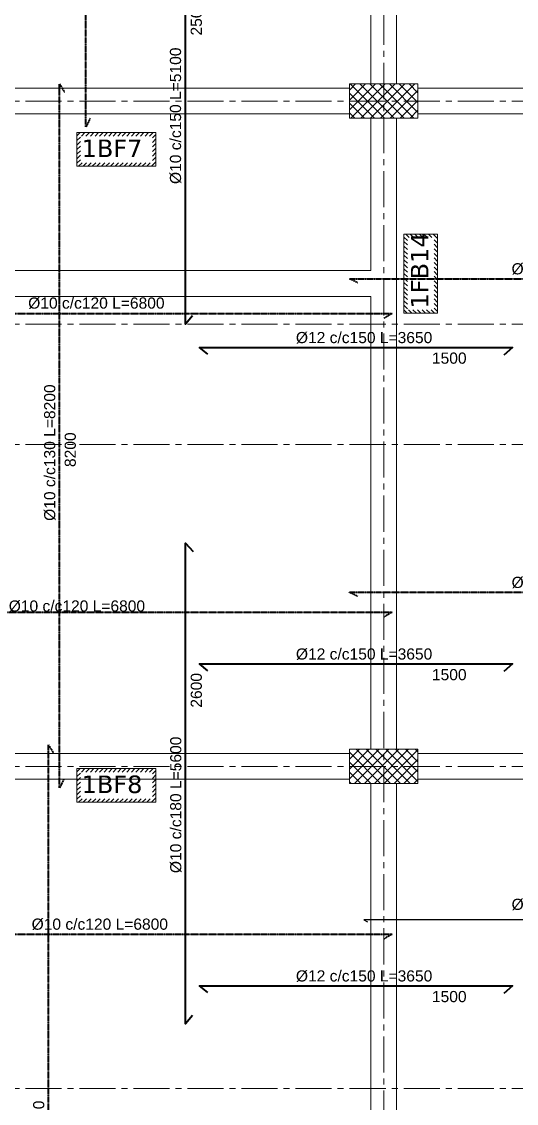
# Model space of a CAD drawing. Header units: inches. Extents: x -26151 to 62940, y -10194 to 246332.
# Drawn here: x -24492 to -23915, y 117434 to 118694 of the extents above; entities that cross this region are included whole.
import ezdxf

# ---------------------------------------------------------------- set-up
doc = ezdxf.new("R2010")
doc.units = ezdxf.units.IN
doc.header["$LTSCALE"] = 0.7
doc.header["$MEASUREMENT"] = 0
for name, pattern in [('ACAD_ISO10W100', [18, 12, -3, 0, -3]), ('CENTER2', [1.125, 0.75, -0.125, 0.125, -0.125]), ('DASHED2', [0.375, 0.25, -0.125])]:
    doc.linetypes.add(name, pattern=pattern)
doc.layers.get('0').update_dxf_attribs({"lineweight": 13})
doc.layers.get('Defpoints').update_dxf_attribs({"lineweight": 5})
for name, color, linetype, lineweight in [('axis', 254, 'ACAD_ISO10W100', 9), ('BEAM', 5, 'Continuous', 0), ('COLUMN', 4, 'Continuous', 20), ('hach', 9, 'Continuous', 9), ('hach 1', 254, 'Continuous', 9), ('hatch', 9, 'Continuous', 9), ('TEXT', 3, 'Continuous', 25), ('top renforcment', 7, 'Continuous', 40)]:
    doc.layers.add(name, color=color, linetype=linetype, lineweight=lineweight)
doc.styles.add('romanc', font='verdana.ttf', dxfattribs={"height": 250})
doc.styles.get("Standard").update_dxf_attribs({"font": 'arial.ttf', "height": 13})
doc.dimstyles.get("Standard").update_dxf_attribs({"dimtxt": 13, "dimasz": 5, "dimexe": 0.18, "dimexo": 0.0625, "dimgap": 6, "dimtad": 1, "dimdec": 0, "dimlfac": 10, "dimzin": 0, "dimdsep": 46, "dimtxsty": 'Standard', "dimblk": 'ARCHTICK', "dimcen": 0.09, "dimse1": 1, "dimse2": 1, "dimclrd": 1, "dimclre": 7, "dimclrt": 3, "dimadec": 0, "dimazin": 0, "dimtfac": 1, "dimtdec": 0, "dimtix": 1, "dimtofl": 0, "dimtmove": 0, "dimatfit": 3, "dimldrblk": 'ARCHTICK', "dimfxl": 0, "dimtolj": 1, "dimtzin": 0, "dimarcsym": 0})

# ---------------------------------------------------------------- blocks, each defined once
blk = doc.blocks.new('*D1488')
at = {"layer": 'Defpoints', "color": 0, "transparency": 16777216}
for p in [(-24069.4, 118288.9, -26473), (-23919.4, 118288.9, -40395.4), (-23919.4, 118288.9)]:
    blk.add_point(p, dxfattribs=at)
at = {"layer": 'TEXT', "color": 3, "transparency": 16777216, "insert": (-23993, 118301.6), "char_height": 13, "attachment_point": 5}
blk.add_mtext('\\A1;1500', dxfattribs=at)
blk = doc.blocks.new('_ArchTick')
at = {"color": 0, "linetype": 'ByBlock', "lineweight": 0, "const_width": 0.15}
blk.add_lwpolyline([(-0.5, -0.5), (0.5, 0.5)], dxfattribs=at)
blk = doc.blocks.new('*D1489')
at = {"layer": 'Defpoints', "color": 0, "transparency": 16777216}
for p in [(-24284.4, 118314.1), (-23919.4, 118314.1), (-23919.4, 118312.4)]:
    blk.add_point(p, dxfattribs=at)
at = {"layer": 'TEXT', "color": 3, "transparency": 16777216, "insert": (-24092.3, 118325.4), "char_height": 13, "attachment_point": 5}
blk.add_mtext('\\A1;%%C12 c/c150 L=3650', dxfattribs=at)
blk = doc.blocks.new('*D1491')
at = {"layer": 'Defpoints', "color": 0, "transparency": 16777216}
for p in [(-24069.4, 117920.3, -26473), (-23919.4, 117920.3, -40395.4), (-23919.4, 117920.3)]:
    blk.add_point(p, dxfattribs=at)
at = {"layer": 'TEXT', "color": 3, "transparency": 16777216, "insert": (-23993, 117932.9), "char_height": 13, "attachment_point": 5}
blk.add_mtext('\\A1;1500', dxfattribs=at)
blk = doc.blocks.new('*D1494')
at = {"layer": 'Defpoints', "color": 0, "transparency": 16777216}
for p in [(-24069.4, 117545.3, -26473), (-23919.4, 117545.3, -40395.4), (-23919.4, 117545.3)]:
    blk.add_point(p, dxfattribs=at)
at = {"layer": 'TEXT', "color": 3, "transparency": 16777216, "insert": (-23993, 117557.9), "char_height": 13, "attachment_point": 5}
blk.add_mtext('\\A1;1500', dxfattribs=at)
blk = doc.blocks.new('*D1495')
at = {"layer": 'Defpoints', "color": 0, "transparency": 16777216}
for p in [(-24284.4, 117570.5), (-23919.4, 117570.5), (-23919.4, 117568.8)]:
    blk.add_point(p, dxfattribs=at)
at = {"layer": 'TEXT', "color": 3, "transparency": 16777216, "insert": (-24092.3, 117581.8), "char_height": 13, "attachment_point": 5}
blk.add_mtext('\\A1;%%C12 c/c150 L=3650', dxfattribs=at)
blk = doc.blocks.new('*D1518')
at = {"layer": 'Defpoints', "color": 0, "transparency": 16777216}
for p in [(-24109.5, 118394.2), (-23594.4, 118394.2, -38935.3), (-23594.4, 118392.5)]:
    blk.add_point(p, dxfattribs=at)
at = {"layer": 'TEXT', "color": 3, "transparency": 16777216, "insert": (-23840.8, 118405.5), "char_height": 13, "attachment_point": 5}
blk.add_mtext('\\A1;%%C10 c/c120 L=4900', dxfattribs=at)
blk = doc.blocks.new('*D1520')
at = {"layer": 'Defpoints', "color": 0, "transparency": 16777216}
for p in [(-24109.5, 118028.9), (-23594.4, 118028.9, -38935.3), (-23594.4, 118027.2)]:
    blk.add_point(p, dxfattribs=at)
at = {"layer": 'TEXT', "color": 3, "transparency": 16777216, "insert": (-23840.8, 118040.2), "char_height": 13, "attachment_point": 5}
blk.add_mtext('\\A1;%%C10 c/c120 L=4900', dxfattribs=at)
blk = doc.blocks.new('*D1523')
at = {"layer": 'Defpoints', "color": 0, "transparency": 16777216}
for p in [(-24109.5, 117653.9), (-23594.4, 117653.9, -38935.3), (-23594.4, 117652.2)]:
    blk.add_point(p, dxfattribs=at)
at = {"layer": 'TEXT', "color": 3, "transparency": 16777216, "insert": (-23840.8, 117665.2), "char_height": 13, "attachment_point": 5}
blk.add_mtext('\\A1;%%C10 c/c120 L=4900', dxfattribs=at)
blk = doc.blocks.new('*D1536')
at = {"layer": 'Defpoints', "color": 0, "transparency": 16777216}
for p in [(-24275.2, 118086.1, -26473), (-24275.2, 118086.1), (-24275.2, 117826.1, -26473)]:
    blk.add_point(p, dxfattribs=at)
at = {"layer": 'TEXT', "color": 3, "transparency": 16777216, "insert": (-24287.9, 117914.7), "char_height": 13, "attachment_point": 5, "rotation": 90}
blk.add_mtext('\\A1;2600', dxfattribs=at)
blk = doc.blocks.new('*D1537')
at = {"layer": 'Defpoints', "color": 0, "transparency": 16777216}
for p in [(-24300.4, 118086.1, 13922.4), (-24298.7, 118086.1), (-24300.4, 117526.1)]:
    blk.add_point(p, dxfattribs=at)
at = {"layer": 'TEXT', "color": 3, "transparency": 16777216, "insert": (-24311.7, 117781.3), "char_height": 13, "attachment_point": 5, "rotation": 90}
blk.add_mtext('\\A1;%%C10 c/c180 L=5600', dxfattribs=at)
blk = doc.blocks.new('*D1540')
at = {"layer": 'Defpoints', "color": 0, "transparency": 16777216}
for p in [(-24275.2, 118851.1, -26473), (-24275.2, 118851.1), (-24275.2, 118601.1, -26473)]:
    blk.add_point(p, dxfattribs=at)
at = {"layer": 'TEXT', "color": 3, "transparency": 16777216, "insert": (-24287.9, 118697.7), "char_height": 13, "attachment_point": 5, "rotation": 90}
blk.add_mtext('\\A1;2500', dxfattribs=at)
blk = doc.blocks.new('*D1541')
at = {"layer": 'Defpoints', "color": 0, "transparency": 16777216}
for p in [(-24300.4, 118851.1, 13922.4), (-24299, 118851.1), (-24300.4, 118341.1, -14106)]:
    blk.add_point(p, dxfattribs=at)
at = {"layer": 'TEXT', "color": 3, "transparency": 16777216, "insert": (-24312, 118584), "char_height": 13, "attachment_point": 5, "rotation": 90}
blk.add_mtext('\\A1;%%C10 c/c150 L=5100', dxfattribs=at)
blk = doc.blocks.new('*D1554')
at = {"layer": 'Defpoints', "color": 0, "transparency": 16777216}
for p in [(-24435, 117851.1, -59863), (-24435, 117851.1), (-24435, 116891.1, -59863)]:
    blk.add_point(p, dxfattribs=at)
at = {"layer": 'TEXT', "color": 3, "transparency": 16777216, "insert": (-24447.6, 117360.6), "char_height": 13, "attachment_point": 5, "rotation": 90}
blk.add_mtext('\\A1;9600', dxfattribs=at)
blk = doc.blocks.new('*D1555')
at = {"layer": 'Defpoints', "color": 0, "transparency": 16777216}
for p in [(-24460.2, 117851.1, -19467.6), (-24458.5, 117851.1), (-24460.2, 116891, -40395.4)]:
    blk.add_point(p, dxfattribs=at)
at = {"layer": 'TEXT', "color": 3, "transparency": 16777216, "insert": (-24471.5, 117357.3), "char_height": 13, "attachment_point": 5, "rotation": 90}
blk.add_mtext('\\A1;%%C10 c/c130 L=9600', dxfattribs=at)
blk = doc.blocks.new('*D1557')
at = {"layer": 'Defpoints', "color": 0, "transparency": 16777216}
for p in [(-23887.5, 117851.1, -19467.6), (-23885.8, 117851.1), (-23887.5, 116891, -40395.4)]:
    blk.add_point(p, dxfattribs=at)
at = {"layer": 'TEXT', "color": 3, "transparency": 16777216, "insert": (-23898.8, 117357.3), "char_height": 13, "attachment_point": 5, "rotation": 90}
blk.add_mtext('\\A1;%%C10 c/c130 L=9600', dxfattribs=at)
blk = doc.blocks.new('*D1560')
at = {"layer": 'Defpoints', "color": 0, "transparency": 16777216}
for p in [(-24422.2, 118621.1, -59863), (-24422.2, 118621.1), (-24422.2, 117801.1, -59863)]:
    blk.add_point(p, dxfattribs=at)
at = {"layer": 'TEXT', "color": 3, "transparency": 16777216, "insert": (-24434.9, 118195), "char_height": 13, "attachment_point": 5, "rotation": 90}
blk.add_mtext('\\A1;8200', dxfattribs=at)
blk = doc.blocks.new('*D1561')
at = {"layer": 'Defpoints', "color": 0, "transparency": 16777216}
for p in [(-24447.4, 118621.1, -19467.6), (-24445.7, 118621.1), (-24447.4, 117801, -40395.4)]:
    blk.add_point(p, dxfattribs=at)
at = {"layer": 'TEXT', "color": 3, "transparency": 16777216, "insert": (-24458.7, 118191.6), "char_height": 13, "attachment_point": 5, "rotation": 90}
blk.add_mtext('\\A1;%%C10 c/c130 L=8200', dxfattribs=at)
blk = doc.blocks.new('*D1566')
at = {"layer": 'Defpoints', "color": 0, "transparency": 16777216}
for p in [(-24391.5, 119376.1, -59863), (-24391.5, 119376.1), (-24391.5, 118571.1, -59863)]:
    blk.add_point(p, dxfattribs=at)
at = {"layer": 'TEXT', "color": 3, "transparency": 16777216, "insert": (-24404.1, 118950), "char_height": 13, "attachment_point": 5, "rotation": 90}
blk.add_mtext('\\A1;8050', dxfattribs=at)
blk = doc.blocks.new('*D1567')
at = {"layer": 'Defpoints', "color": 0, "transparency": 16777216}
for p in [(-24416.6, 119376.1, -19467.6), (-24414.9, 119376.1), (-24416.6, 118571, -40395.4)]:
    blk.add_point(p, dxfattribs=at)
at = {"layer": 'TEXT', "color": 3, "transparency": 16777216, "insert": (-24427.9, 118946.6), "char_height": 13, "attachment_point": 5, "rotation": 90}
blk.add_mtext('\\A1;%%C10 c/c130 L=8050', dxfattribs=at)
blk = doc.blocks.new('*D1583')
at = {"layer": 'Defpoints', "color": 0, "transparency": 16777216}
for p in [(-24284.4, 117945.5), (-23919.4, 117945.5), (-23919.4, 117943.8)]:
    blk.add_point(p, dxfattribs=at)
at = {"layer": 'TEXT', "color": 3, "transparency": 16777216, "insert": (-24092.3, 117956.8), "char_height": 13, "attachment_point": 5}
blk.add_mtext('\\A1;%%C12 c/c150 L=3650', dxfattribs=at)
blk = doc.blocks.new('*D1607')
at = {"layer": 'Defpoints', "color": 0, "transparency": 16777216}
for p in [(-24817.5, 118001.4), (-24142.5, 118001.4, -19467.6), (-24142.5, 117999.7)]:
    blk.add_point(p, dxfattribs=at)
at = {"layer": 'TEXT', "color": 3, "transparency": 16777216, "insert": (-24427.2, 118012.7), "char_height": 13, "attachment_point": 5}
blk.add_mtext('\\A1;%%C10 c/c120 L=6800', dxfattribs=at)
blk = doc.blocks.new('*D1608')
at = {"layer": 'Defpoints', "color": 0, "transparency": 16777216}
for p in [(-24790.8, 117630.8), (-24115.7, 117630.8, -19467.6), (-24115.7, 117629.1)]:
    blk.add_point(p, dxfattribs=at)
at = {"layer": 'TEXT', "color": 3, "transparency": 16777216, "insert": (-24400.5, 117642.1), "char_height": 13, "attachment_point": 5}
blk.add_mtext('\\A1;%%C10 c/c120 L=6800', dxfattribs=at)
blk = doc.blocks.new('*D1616')
at = {"layer": 'Defpoints', "color": 0, "transparency": 16777216}
for p in [(-24794.8, 118354.3), (-24119.7, 118354.3, -19467.6), (-24119.7, 118352.6)]:
    blk.add_point(p, dxfattribs=at)
at = {"layer": 'TEXT', "color": 3, "transparency": 16777216, "insert": (-24404.5, 118365.6), "char_height": 13, "attachment_point": 5}
blk.add_mtext('\\A1;%%C10 c/c120 L=6800', dxfattribs=at)

msp = doc.modelspace()

# ---------------------------------------------------------------- hatches: boundary and pattern name
at = {"layer": 'hach 1', "linetype": 'ByBlock'}
h = msp.add_hatch(dxfattribs=at)
h.set_pattern_fill('ANSI31', color=1, scale=30, style=0)
h.set_pattern_definition([(45, (-11969.7116, -1113.8168), (-2.65165043, 2.65165043), [])])
h.paths.add_polyline_path([(-24335.16, 118564.35), (-24427.11, 118564.35), (-24427.11, 118525.35), (-24335.16, 118525.35)])
h.paths.add_polyline_path([(-24339.16, 118560.35), (-24339.16, 118529.35), (-24423.11, 118529.35), (-24423.11, 118560.35)], flags=16)
h = msp.add_hatch(dxfattribs=at)
h.set_pattern_fill('ANSI31', color=1, scale=30, angle=90, style=0)
h.set_pattern_definition([(135, (95632.3874, 130811.4942), (-2.65165043, -2.65165043), [])])
h.paths.add_polyline_path([(-24045.78, 118446.04), (-24045.78, 118354.1), (-24006.78, 118354.1), (-24006.78, 118446.04)])
h.paths.add_polyline_path([(-24041.78, 118442.04), (-24010.78, 118442.04), (-24010.78, 118358.1), (-24041.78, 118358.1)], flags=16)
h = msp.add_hatch(dxfattribs=at)
h.set_pattern_fill('ANSI31', color=1, scale=30, style=0)
h.set_pattern_definition([(45, (-11969.7116, -1854.6633), (-2.65165043, 2.65165043), [])])
h.paths.add_polyline_path([(-24335.16, 117823.5), (-24427.11, 117823.5), (-24427.11, 117784.5), (-24335.16, 117784.5)])
h.paths.add_polyline_path([(-24339.16, 117819.5), (-24339.16, 117788.5), (-24423.11, 117788.5), (-24423.11, 117819.5)], flags=16)
at = {"layer": 'hatch', "ltscale": 0.5}
h = msp.add_hatch(dxfattribs=at)
h.set_pattern_fill('NET', color=1, scale=65, angle=45, style=0)
h.set_pattern_definition([(45, (-487269.631, -142612.6286), (-5.7452426, 5.7452426), []), (135, (-487269.631, -142612.6286), (-5.7452426, -5.7452426), [])])
h.paths.add_polyline_path([(-24109.44, 118621.08), (-24029.44, 118621.08), (-24029.44, 118581.08), (-24109.44, 118581.08)])
h = msp.add_hatch(dxfattribs=at)
h.set_pattern_fill('NET', color=1, scale=65, angle=45, style=0)
h.set_pattern_definition([(45, (-487269.631, -142587.6286), (-5.7452426, 5.7452426), []), (135, (-487269.631, -142587.6286), (-5.7452426, -5.7452426), [])])
h.paths.add_polyline_path([(-24109.44, 117846.08), (-24029.44, 117846.08), (-24029.44, 117806.08), (-24109.44, 117806.08)])

# ---------------------------------------------------------------- linework, layer by layer
at = {"layer": 'axis', "color": 1, "linetype": 'CENTER2', "ltscale": 80}
for p, q in [((-24069.44, 116398.51), (-24069.44, 119991.98)), ((-25495.14, 118601.08), (-22887.88, 118601.08)), ((-25495.14, 118341.08), (-22887.88, 118341.08)), ((-25495.14, 118201.08), (-22887.88, 118201.08)), ((-25495.14, 117826.08), (-22887.88, 117826.08)), ((-25495.14, 117451.08), (-22887.88, 117451.08))]:
    msp.add_line(p, q, dxfattribs=at)
at = {"layer": 'BEAM', "color": 1, "linetype": 'Continuous'}
for p, q in [((-24084.44, 118621.08), (-24084.44, 119331.08)), ((-24054.44, 118621.08), (-24054.44, 119331.08)), ((-24694.44, 118616.08), (-24109.44, 118616.08)), ((-24029.44, 118616.08), (-23657.44, 118616.08)), ((-25121.44, 118586.08), (-24109.44, 118586.08)), ((-24084.44, 118403.58), (-24084.44, 118581.08)), ((-24054.44, 117846.08), (-24054.44, 118581.08)), ((-24029.44, 118586.08), (-23657.44, 118586.08)), ((-24084.44, 117846.08), (-24084.44, 118373.58)), ((-24669.44, 117841.08), (-24109.44, 117841.08)), ((-24029.44, 117841.08), (-23657.44, 117841.08)), ((-24669.44, 117811.08), (-24109.44, 117811.08)), ((-24084.44, 116936.08), (-24084.44, 117806.08)), ((-24054.44, 116936.08), (-24054.44, 117806.08)), ((-24029.44, 117811.08), (-23657.44, 117811.08))]:
    msp.add_line(p, q, dxfattribs=at)
at = {"layer": 'COLUMN', "color": 1}
for points in [[(-24109.44, 118621.08), (-24029.44, 118621.08), (-24029.44, 118581.08), (-24109.44, 118581.08)], [(-24109.44, 117846.08), (-24029.44, 117846.08), (-24029.44, 117806.08), (-24109.44, 117806.08)]]:
    msp.add_lwpolyline(points, close=True, dxfattribs=at)
at = {"layer": 'hach', "color": 1, "linetype": 'ByBlock'}
for p, q in [((-24661.44, 118403.58), (-24084.44, 118403.58)), ((-24694.44, 118373.58), (-24084.44, 118373.58)), ((-23602.44, 117647.52), (-24092.44, 117647.52))]:
    msp.add_line(p, q, dxfattribs=at)
at = {"layer": 'hach', "color": 1, "linetype": 'ByBlock', "lineweight": 30}
for p, q in [((-23602.44, 117647.52), (-24092.44, 117647.52)), ((-24092.44, 117647.52), (-24088.25, 117644.97))]:
    msp.add_line(p, q, dxfattribs=at)
at = {"layer": 'hach 1', "color": 1, "linetype": 'ByBlock'}
for points in [[(-24427.11, 118564.35), (-24335.16, 118564.35), (-24335.16, 118525.35), (-24427.11, 118525.35)], [(-24045.78, 118354.1), (-24045.78, 118446.04), (-24006.78, 118446.04), (-24006.78, 118354.1)], [(-24427.11, 117823.5), (-24335.16, 117823.5), (-24335.16, 117784.5), (-24427.11, 117784.5)]]:
    msp.add_lwpolyline(points, close=True, dxfattribs=at)
at = {"layer": 'top renforcment', "color": 1, "linetype": 'DASHED2', "ltscale": 2}
for points, elevation in [([(-24411.86, 118580.79), (-24416.67, 118571.05), (-24416.67, 119376.08), (-24410.85, 119366.34)], 34486.2), ([(-24442.62, 117810.79), (-24447.42, 117801.05), (-24447.43, 118621.08), (-24441.61, 118611.34)], 34486.2), ([(-24099.73, 118389.43), (-24109.47, 118394.24), (-23594.44, 118394.24), (-23604.18, 118388.42)], -5909.18), ([(-24724.73, 118348.97), (-24734.47, 118353.77), (-24059.44, 118353.77), (-24069.18, 118347.95)], -5909.18), ([(-24099.73, 118024.1), (-24109.47, 118028.91), (-23594.44, 118028.91), (-23604.18, 118023.09)], -5909.18), ([(-24724.73, 118001.04), (-24734.47, 118005.85), (-24059.44, 118005.85), (-24069.18, 118000.03)], -5909.18), ([(-24455.39, 116900.79), (-24460.2, 116891.05), (-24460.2, 117851.08), (-24454.38, 117841.34)], 34486.2), ([(-24724.73, 117626.04), (-24734.47, 117630.85), (-24059.44, 117630.85), (-24069.18, 117625.03)], -5909.18)]:
    msp.add_lwpolyline(points, dxfattribs=dict(at, elevation=elevation))
at = {"layer": 'top renforcment', "color": 1}
for points, elevation in [([(-24292.55, 118350.83), (-24300.42, 118341.08), (-24300.42, 118851.09), (-24291.54, 118841.35)], 1096.17), ([(-24274.69, 118306.27), (-24284.43, 118314.13), (-23919.43, 118314.13), (-23929.17, 118305.25)], -13009.85), ([(-24292.55, 117535.83), (-24300.42, 117526.09), (-24300.42, 118086.09), (-24291.54, 118076.35)], 1096.17), ([(-24274.69, 117937.62), (-24284.43, 117945.49), (-23919.43, 117945.49), (-23929.17, 117936.61)], -13009.85), ([(-24274.69, 117562.62), (-24284.43, 117570.49), (-23919.43, 117570.49), (-23929.17, 117561.61)], -13009.85)]:
    msp.add_lwpolyline(points, dxfattribs=dict(at, elevation=elevation))

# ---------------------------------------------------------------- texts
at = {"layer": 'TEXT', "color": 1, "style": 'romanc'}
for s, p in [('1BF7', (-24421.73, 118535.92)), ('1BF8', (-24421.73, 117795.07))]:
    msp.add_text(s, height=20.4, dxfattribs=at).set_placement(p)
msp.add_text('1FB14', height=20.4, rotation=90, dxfattribs=at).set_placement((-24017.35, 118359.48))

# ---------------------------------------------------------------- dimensions: what is measured, and where the dimension line sits
at = {"layer": 'TEXT', "color": 1}
for base, p1, p2, text, picture, middle in [((-24414.94, 119376.08, 47496.06), (-24416.64, 118571.05, 7100.68), (-24416.64, 119376.08, 28028.42), '%%C10 c/c130 L=<>', '*D1567', (-24414.94, 118946.65, 47496.06)), ((-24299, 118851.09, 14106.02), (-24300.39, 118341.08), (-24300.39, 118851.09, 28028.42), '%%C10 c/c150 L=<>', '*D1541', (-24299, 118584, 14106.02)), ((-24445.7, 118621.08, 47496.06), (-24447.4, 117801.05, 7100.68), (-24447.4, 118621.08, 28028.42), '%%C10 c/c130 L=<>', '*D1561', (-24445.7, 118191.65, 47496.06)), ((-24298.69, 118086.09, 14106.02), (-24300.39, 117526.09, 14106.02), (-24300.39, 118086.09, 28028.42), '%%C10 c/c180 L=<>', '*D1537', (-24298.69, 117781.26, 14106.02)), ((-24458.47, 117851.08, 47496.06), (-24460.17, 116891.05, 7100.68), (-24460.17, 117851.08, 28028.42), '%%C10 c/c130 L=<>', '*D1555', (-24458.47, 117357.26, 47496.06)), ((-23885.83, 117851.08, 47496.06), (-23887.52, 116891.05, 7100.68), (-23887.52, 117851.08, 28028.42), '%%C10 c/c130 L=<>', '*D1557', (-23885.83, 117357.26, 47496.06))]:
    dim = msp.add_linear_dim(base=base, p1=p1, p2=p2, angle=90, text=text, dimstyle='Standard', override={"dimsd1": 1, "dimsd2": 1, "dimfxl": 0.1, "dimfxlon": 1}, dxfattribs=at)
    dim.commit()
    dim.dimension.update_dxf_attribs({"geometry": picture, "text_midpoint": middle, "dimtype": 160})
for base, p1, p2, angle, picture, middle in [((-24391.47, 119376.08, 59863.02), (-24391.47, 118571.08), (-24391.47, 119376.08), 90, '*D1566', (-24391.47, 118949.97, 59863.02)), ((-24275.22, 118851.09, 26472.98), (-24275.22, 118601.09), (-24275.22, 118851.09), 90, '*D1540', (-24275.22, 118697.68, 26472.98)), ((-24422.23, 118621.08, 59863.02), (-24422.23, 117801.08), (-24422.23, 118621.08), 90, '*D1560', (-24422.23, 118194.97, 59863.02)), ((-23919.43, 118288.94, 12366.96), (-24069.43, 118288.94, -14106.02), (-23919.43, 118288.94, -28028.42), 360, '*D1488', (-23993.01, 118288.94, 12366.96)), ((-24275.22, 118086.09, 26472.98), (-24275.22, 117826.09), (-24275.22, 118086.09), 90, '*D1536', (-24275.22, 117914.7, 26472.98)), ((-23919.43, 117920.3, 12366.96), (-24069.43, 117920.3, -14106.02), (-23919.43, 117920.3, -28028.42), 360, '*D1491', (-23993.01, 117920.3, 12366.96)), ((-24435, 117851.08, 59863.02), (-24435, 116891.08), (-24435, 117851.08), 90, '*D1554', (-24435, 117360.58, 59863.02)), ((-23919.43, 117545.3, 12366.96), (-24069.43, 117545.3, -14106.02), (-23919.43, 117545.3, -28028.42), 360, '*D1494', (-23993.01, 117545.3, 12366.96))]:
    dim = msp.add_linear_dim(base=base, p1=p1, p2=p2, angle=angle, dimstyle='Standard', override={"dimsd1": 1, "dimsd2": 1, "dimfxl": 0.1, "dimfxlon": 1}, dxfattribs=at)
    dim.commit()
    dim.dimension.update_dxf_attribs({"geometry": picture, "text_midpoint": middle, "dimtype": 161})
for base, p1, p2, text, picture, middle in [((-23594.44, 118392.51, 7100.68), (-24109.47, 118394.21, 7100.68), (-23594.44, 118394.21, -31834.6), '%%C10 c/c120 L=4900', '*D1518', (-23840.77, 118392.51, 7100.68)), ((-24119.73, 118352.6, 7100.68), (-24794.76, 118354.3, 7100.68), (-24119.73, 118354.3, -12366.96), '%%C10 c/c120 L=6800', '*D1616', (-24404.46, 118352.6, 7100.68)), ((-23919.43, 118312.41), (-24284.43, 118314.1), (-23919.43, 118314.1), '%%C12 c/c150 L=<>', '*D1489', (-24092.31, 118312.41)), ((-23594.44, 118027.18, 7100.68), (-24109.47, 118028.88, 7100.68), (-23594.44, 118028.88, -31834.6), '%%C10 c/c120 L=4900', '*D1520', (-23840.77, 118027.18, 7100.68)), ((-24142.47, 117999.71, -11818.36), (-24817.5, 118001.41, -11818.36), (-24142.47, 118001.41, -31285.99), '%%C10 c/c120 L=6800', '*D1607', (-24427.2, 117999.71, -11818.36)), ((-23919.43, 117943.77), (-24284.43, 117945.46), (-23919.43, 117945.46), '%%C12 c/c150 L=<>', '*D1583', (-24092.31, 117943.77)), ((-23594.43, 117652.18, 7100.68), (-24109.47, 117653.88, 7100.68), (-23594.43, 117653.88, -31834.6), '%%C10 c/c120 L=4900', '*D1523', (-23840.76, 117652.18, 7100.68)), ((-24115.74, 117629.12, 7100.68), (-24790.77, 117630.82, 7100.68), (-24115.74, 117630.82, -12366.96), '%%C10 c/c120 L=6800', '*D1608', (-24400.47, 117629.12, 7100.68)), ((-23919.43, 117568.77), (-24284.43, 117570.46), (-23919.43, 117570.46), '%%C12 c/c150 L=<>', '*D1495', (-24092.31, 117568.77))]:
    dim = msp.add_linear_dim(base=base, p1=p1, p2=p2, text=text, dimstyle='Standard', override={"dimsd1": 1, "dimsd2": 1, "dimfxl": 0.1, "dimfxlon": 1}, dxfattribs=at)
    dim.commit()
    dim.dimension.update_dxf_attribs({"geometry": picture, "text_midpoint": middle, "dimtype": 160})

doc.saveas('drawing.dxf')
